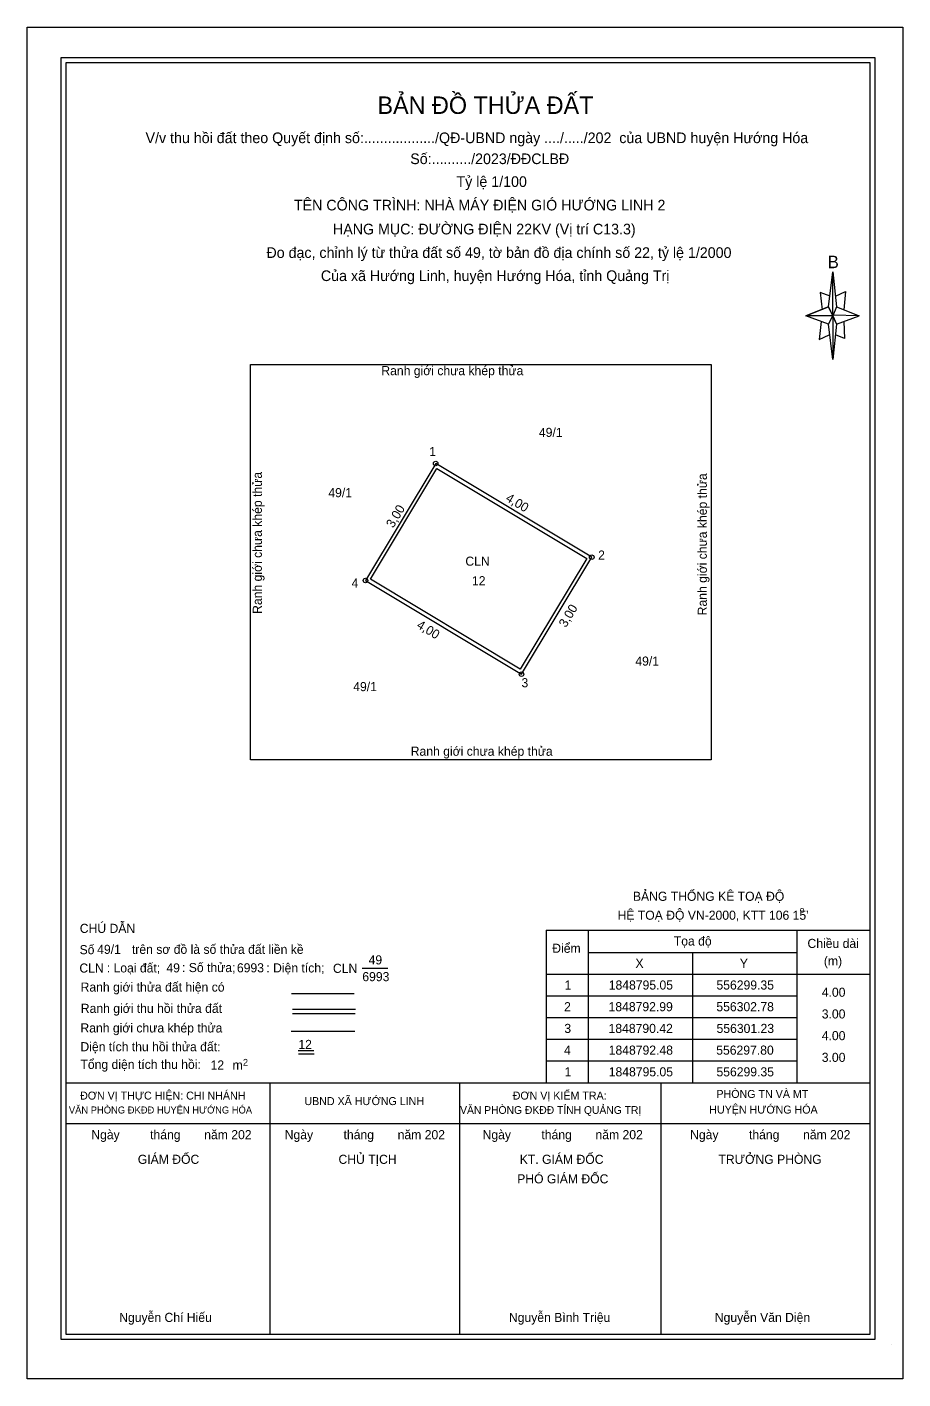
# Model space of a CAD drawing. Extents: x 554477 to 556972, y 1848154 to 1850269.
# Drawn here: x 556290.36 to 556309.62, y 1848774.93 to 1848804.64 of the extents above; entities that cross this region are included whole.
import ezdxf

# ---------------------------------------------------------------- set-up
doc = ezdxf.new("R2010")
doc.units = 0
for name, color, linetype in [('Level 10', 7, 'Continuous'), ('Level 13', 7, 'Continuous'), ('Level 16', 7, 'Continuous'), ('Level 18', 7, 'Continuous'), ('Level 2', 7, 'Continuous'), ('Level 21', 7, 'Continuous'), ('Level 27', 7, 'Continuous'), ('Level 5', 7, 'Continuous'), ('Level 55', 7, 'Continuous'), ('Level 56', 7, 'Continuous'), ('Level 6', 7, 'Continuous'), ('Level 67', 7, 'Continuous'), ('Level 68', 7, 'Continuous'), ('Level 73', 7, 'Continuous')]:
    doc.layers.add(name, color=color, linetype=linetype)

msp = doc.modelspace()

# ---------------------------------------------------------------- linework, layer by layer
at = {"layer": 'Level 10'}
msp.add_lwpolyline([(556302.775, 1848792.991), (556299.345, 1848795.05), (556297.802, 1848792.478), (556301.231, 1848790.419), (556302.775, 1848792.991)], dxfattribs=at)
at = {"layer": 'Level 13'}
msp.add_lwpolyline([(556297.727, 1848783.956), (556298.29, 1848783.956)], dxfattribs=at)
at = {"layer": 'Level 16'}
msp.add_line((556296.198, 1848783.057), (556297.582, 1848783.057), dxfattribs=at)
for points in [[(556302.665, 1848792.964), (556301.204, 1848790.529), (556297.911, 1848792.505), (556299.373, 1848794.94), (556302.665, 1848792.964)], [(556297.568, 1848782.57), (556296.165, 1848782.57)]]:
    msp.add_lwpolyline(points, dxfattribs=at)
at = {"layer": 'Level 2'}
msp.add_lwpolyline([(556290.361, 1848804.642), (556309.617, 1848804.642), (556309.617, 1848774.931), (556290.361, 1848774.931)], close=True, dxfattribs=at)
at = {"layer": 'Level 21'}
for centre in [(556299.345, 1848795.05), (556302.775, 1848792.991), (556302.775, 1848792.991), (556297.802, 1848792.478), (556301.231, 1848790.419)]:
    msp.add_circle(centre, 0.05, dxfattribs=at)
at = {"layer": 'Level 27'}
for p, q in [((556308.888, 1848785.297), (556308.888, 1848781.442)), ((556308.888, 1848785.297), (556308.888, 1848781.442)), ((556301.776, 1848784.794), (556308.888, 1848784.794)), ((556301.776, 1848784.794), (556301.776, 1848781.442)), ((556302.694, 1848784.794), (556302.694, 1848781.442)), ((556307.282, 1848784.794), (556307.282, 1848781.442)), ((556302.694, 1848784.305), (556307.282, 1848784.305)), ((556304.988, 1848784.305), (556304.988, 1848781.442)), ((556301.776, 1848783.827), (556308.888, 1848783.827)), ((556301.776, 1848783.35), (556307.282, 1848783.35)), ((556301.776, 1848782.873), (556307.282, 1848782.873)), ((556301.776, 1848782.396), (556307.282, 1848782.396)), ((556301.776, 1848781.919), (556307.282, 1848781.919)), ((556301.776, 1848781.442), (556308.888, 1848781.442)), ((556301.776, 1848781.442), (556308.888, 1848781.442))]:
    msp.add_line(p, q, dxfattribs=at)
at = {"layer": 'Level 56'}
msp.add_lwpolyline([(556295.274, 1848797.228), (556305.4, 1848797.228), (556305.4, 1848788.537), (556295.274, 1848788.537)], close=True, dxfattribs=at)
at = {"layer": 'Level 67'}
for p, q in [((556307.977, 1848798.491), (556308.076, 1848799.266)), ((556308.017, 1848798.729), (556307.798, 1848798.809)), ((556307.798, 1848798.809), (556307.838, 1848798.431)), ((556308.136, 1848798.729), (556308.355, 1848798.829)), ((556308.355, 1848798.829), (556308.315, 1848798.431)), ((556307.977, 1848798.491), (556307.48, 1848798.292)), ((556307.48, 1848798.292), (556307.977, 1848798.491)), ((556308.076, 1848798.292), (556307.977, 1848798.491)), ((556307.977, 1848798.491), (556308.156, 1848798.114)), ((556308.156, 1848798.491), (556308.653, 1848798.292)), ((556307.977, 1848798.114), (556307.48, 1848798.292)), ((556308.076, 1848798.292), (556307.48, 1848798.292)), ((556307.818, 1848798.173), (556307.778, 1848797.776)), ((556308.653, 1848798.292), (556308.076, 1848798.312)), ((556308.076, 1848798.312), (556308.076, 1848798.292)), ((556308.076, 1848798.292), (556308.156, 1848798.114)), ((556308.156, 1848798.114), (556308.076, 1848797.339)), ((556308.156, 1848798.114), (556308.653, 1848798.292)), ((556308.156, 1848798.114), (556308.653, 1848798.292)), ((556308.315, 1848798.173), (556308.335, 1848797.796)), ((556307.778, 1848797.776), (556307.997, 1848797.875)), ((556308.335, 1848797.796), (556308.136, 1848797.875)), ((556296.177, 1848783.405), (556297.552, 1848783.405)), ((556296.198, 1848782.964), (556297.573, 1848782.964)), ((556296.32, 1848782.15), (556296.669, 1848782.15)), ((556296.328, 1848782.079), (556296.67, 1848782.079)), ((556291.224, 1848781.442), (556308.888, 1848781.442)), ((556295.708, 1848775.914), (556295.708, 1848781.442)), ((556299.876, 1848775.914), (556299.876, 1848781.442)), ((556304.304, 1848775.914), (556304.304, 1848781.442)), ((556291.224, 1848780.549), (556308.888, 1848780.549)), ((556309.374, 1848775.699), (556309.374, 1848775.699)), ((556309.374, 1848775.699), (556309.374, 1848775.699)), ((556309.374, 1848775.699), (556309.374, 1848775.699))]:
    msp.add_line(p, q, dxfattribs=at)
for points in [[(556291.115, 1848803.971), (556308.996, 1848803.971), (556308.996, 1848775.799), (556291.115, 1848775.799)], [(556291.224, 1848803.863), (556308.888, 1848803.863), (556308.888, 1848775.907), (556291.224, 1848775.907)], [(556308.076, 1848799.266), (556308.156, 1848798.491), (556308.076, 1848798.292)], [(556308.076, 1848798.292), (556308.076, 1848797.339), (556307.977, 1848798.114)]]:
    msp.add_lwpolyline(points, close=True, dxfattribs=at)

# ---------------------------------------------------------------- texts
at = {"layer": 'Level 13'}
for s, p in [('49', (556297.87, 1848784.042)), ('CLN', (556297.086, 1848783.856)), ('6993', (556297.732, 1848783.673))]:
    msp.add_text(s, height=0.2, dxfattribs=at).set_placement(p)
at = {"layer": 'Level 18'}
msp.add_text('CLN', height=0.2, dxfattribs=at).set_placement((556299.997, 1848792.804))
at = {"layer": 'Level 21'}
for s, p in [('1', (556299.203, 1848795.213)), ('1', (556299.203, 1848795.213)), ('2', (556302.916, 1848792.938)), ('4', (556297.496, 1848792.325)), ('3', (556301.23, 1848790.132))]:
    msp.add_text(s, height=0.2, dxfattribs=at).set_placement(p)
at = {"layer": 'Level 27'}
for s, p in [('Điểm', (556301.908, 1848784.297)), ('Tọa độ', (556304.579, 1848784.456)), ('Chiều dài', (556307.518, 1848784.403)), ('X', (556303.736, 1848783.966)), ('Y', (556306.03, 1848783.966)), ('(m)', (556307.878, 1848784.019)), ('1', (556302.179, 1848783.489)), ('1848795.05', (556303.149, 1848783.489)), ('556299.35', (556305.517, 1848783.489)), ('4.00', (556307.832, 1848783.33)), ('2', (556302.167, 1848783.012)), ('1848792.99', (556303.145, 1848783.012)), ('556302.78', (556305.515, 1848783.012)), ('3.00', (556307.832, 1848782.853)), ('3', (556302.173, 1848782.535)), ('1848790.42', (556303.145, 1848782.535)), ('556301.23', (556305.519, 1848782.535)), ('4.00', (556307.832, 1848782.376)), ('4', (556302.166, 1848782.058)), ('1848792.48', (556303.148, 1848782.058)), ('556297.80', (556305.512, 1848782.058)), ('3.00', (556307.832, 1848781.899)), ('1', (556302.179, 1848781.581)), ('1848795.05', (556303.149, 1848781.581)), ('556299.35', (556305.517, 1848781.581))]:
    msp.add_text(s, height=0.2, dxfattribs=at).set_placement(p)
at = {"layer": 'Level 5'}
for s, rotation, p in [('4,00', 329.0272, (556300.865, 1848794.239)), ('4,00', 329.0272, (556300.865, 1848794.239)), ('3,00', 59.0267, (556298.411, 1848793.619)), ('3,00', 59.0267, (556298.411, 1848793.619)), ('3,00', 59.0277, (556302.207, 1848791.432)), ('3,00', 59.0277, (556302.207, 1848791.432)), ('4,00', 329.0259, (556298.909, 1848791.449)), ('4,00', 329.0259, (556298.909, 1848791.449))]:
    msp.add_text(s, height=0.2, rotation=rotation, dxfattribs=at).set_placement(p)
msp.add_text('12', height=0.2, dxfattribs=at).set_placement((556300.142, 1848792.374))
at = {"layer": 'Level 55'}
msp.add_text('Ranh giới chưa khép thửa', height=0.2, rotation=90, dxfattribs=at).set_placement((556295.523, 1848791.745))
at = {"layer": 'Level 56'}
for p in [(556298.15, 1848796.991), (556298.796, 1848788.627)]:
    msp.add_text('Ranh giới chưa khép thửa', height=0.2, dxfattribs=at).set_placement(p)
msp.add_text('Ranh giới chưa khép thửa', height=0.2, rotation=90, dxfattribs=at).set_placement((556305.305, 1848791.714))
at = {"layer": 'Level 6'}
msp.add_text('12', height=0.2, dxfattribs=at).set_placement((556300.142, 1848792.374))
at = {"layer": 'Level 67'}
for s, height, p in [('BẢN ĐỒ THỬA ĐẤT', 0.38401, (556298.065, 1848802.733)), ('V/v thu hồi đất theo Quyết định số:................../QĐ-UBND ngày ..../...../202  của UBND huyện Hướng Hóa', 0.233918, (556292.967, 1848802.091)), ('Số:........../2023/ĐĐCLBĐ', 0.23392, (556298.786, 1848801.63)), ('Tỷ lệ 1/100', 0.23392, (556299.802, 1848801.128)), ('TÊN CÔNG TRÌNH: NHÀ MÁY ĐIỆN GIÓ HƯỚNG LINH 2', 0.23392, (556296.229, 1848800.612)), ('HẠNG MỤC: ĐƯỜNG ĐIỆN 22KV (Vị trí C13.3)', 0.23392, (556297.087, 1848800.085)), ('Đo đạc, chỉnh lý từ thửa đất số 49, tờ bản đồ địa chính số 22, tỷ lệ 1/2000', 0.23392, (556295.624, 1848799.568)), ('B', 0.274, (556307.963, 1848799.343)), ('Của xã Hướng Linh, huyện Hướng Hóa, tỉnh Quảng Trị', 0.23392, (556296.821, 1848799.06)), ('BẢNG THỐNG KÊ TOẠ ĐỘ', 0.2, (556303.68, 1848785.439)), ('o', 0.139, (556307.348, 1848785.175)), ('CHÚ DẪN', 0.2, (556291.521, 1848784.734)), ("HỆ TOẠ ĐỘ VN-2000, KTT 106 15'", 0.2, (556303.342, 1848785.023)), ('Ranh giới thửa đất hiện có', 0.2, (556291.539, 1848783.444)), ('Ranh giới thu hồi thửa đất', 0.2, (556291.543, 1848782.976)), ('Ranh giới chưa khép thửa', 0.2, (556291.535, 1848782.546)), ('Diện tích thu hồi thửa đất:', 0.2, (556291.535, 1848782.133)), ('Tổng diện tích thu hồi:', 0.2, (556291.535, 1848781.745)), ('ĐƠN VỊ THỰC HIỆN: CHI NHÁNH', 0.17544, (556291.528, 1848781.071)), ('UBND XÃ HƯỚNG LINH', 0.17544, (556296.458, 1848780.95)), ('ĐƠN VỊ KIỂM TRA:', 0.17544, (556301.038, 1848781.071)), ('PHÒNG TN VÀ MT', 0.17544, (556305.516, 1848781.107)), ('VĂN PHÒNG ĐKĐĐ HUYỆN HƯỚNG HÓA', 0.15409, (556291.281, 1848780.765)), ('VĂN PHÒNG ĐKĐĐ TỈNH QUẢNG TRỊ', 0.16963, (556299.882, 1848780.757)), ('HUYỆN HƯỚNG HÓA', 0.17544, (556305.359, 1848780.763)), ('Ngày         tháng       năm 202', 0.2, (556291.774, 1848780.2)), ('Ngày         tháng       năm 202', 0.2, (556296.026, 1848780.2)), ('Ngày         tháng       năm 202', 0.2, (556300.375, 1848780.2)), ('Ngày         tháng       năm 202', 0.2, (556304.938, 1848780.2)), ('GIÁM ĐỐC', 0.2, (556292.796, 1848779.658)), (' CHỦ TỊCH', 0.2, (556297.134, 1848779.658)), ('KT. GIÁM ĐỐC', 0.2, (556301.192, 1848779.658)), ('TRƯỞNG PHÒNG', 0.2, (556305.56, 1848779.658)), ('PHÓ GIÁM ĐỐC', 0.2, (556301.136, 1848779.229)), ('Nguyễn Chí Hiếu', 0.2, (556292.387, 1848776.184)), ('Nguyễn Bình Triệu', 0.2, (556300.954, 1848776.184)), ('Nguyễn Văn Diện', 0.2, (556305.48, 1848776.184))]:
    msp.add_text(s, height=height, dxfattribs=at).set_placement(p)
at = {"layer": 'Level 68'}
for s, height, p in [('Số ', 0.2, (556291.516, 1848784.266)), ('49/1', 0.2, (556291.903, 1848784.273)), ('trên sơ đồ là số thửa đất liền kề', 0.2, (556292.667, 1848784.273)), (': Số thửa; ', 0.2, (556293.768, 1848783.873)), ('CLN', 0.2, (556291.512, 1848783.862)), (': Loại đất;', 0.2, (556292.114, 1848783.865)), ('49', 0.2, (556293.425, 1848783.866)), ('6993', 0.2, (556294.975, 1848783.867)), (' : Diện tích;', 0.2, (556295.547, 1848783.865)), ('12', 0.2, (556296.326, 1848782.183)), ('12', 0.2, (556294.396, 1848781.731)), ('m', 0.2, (556294.88, 1848781.731)), ('2', 0.15, (556295.107, 1848781.815))]:
    msp.add_text(s, height=height, dxfattribs=at).set_placement(p)
at = {"layer": 'Level 73'}
for p in [(556301.614, 1848795.634), (556296.985, 1848794.309), (556303.734, 1848790.608), (556297.532, 1848790.047)]:
    msp.add_text('49/1', height=0.2, dxfattribs=at).set_placement(p)

doc.saveas('drawing.dxf')
